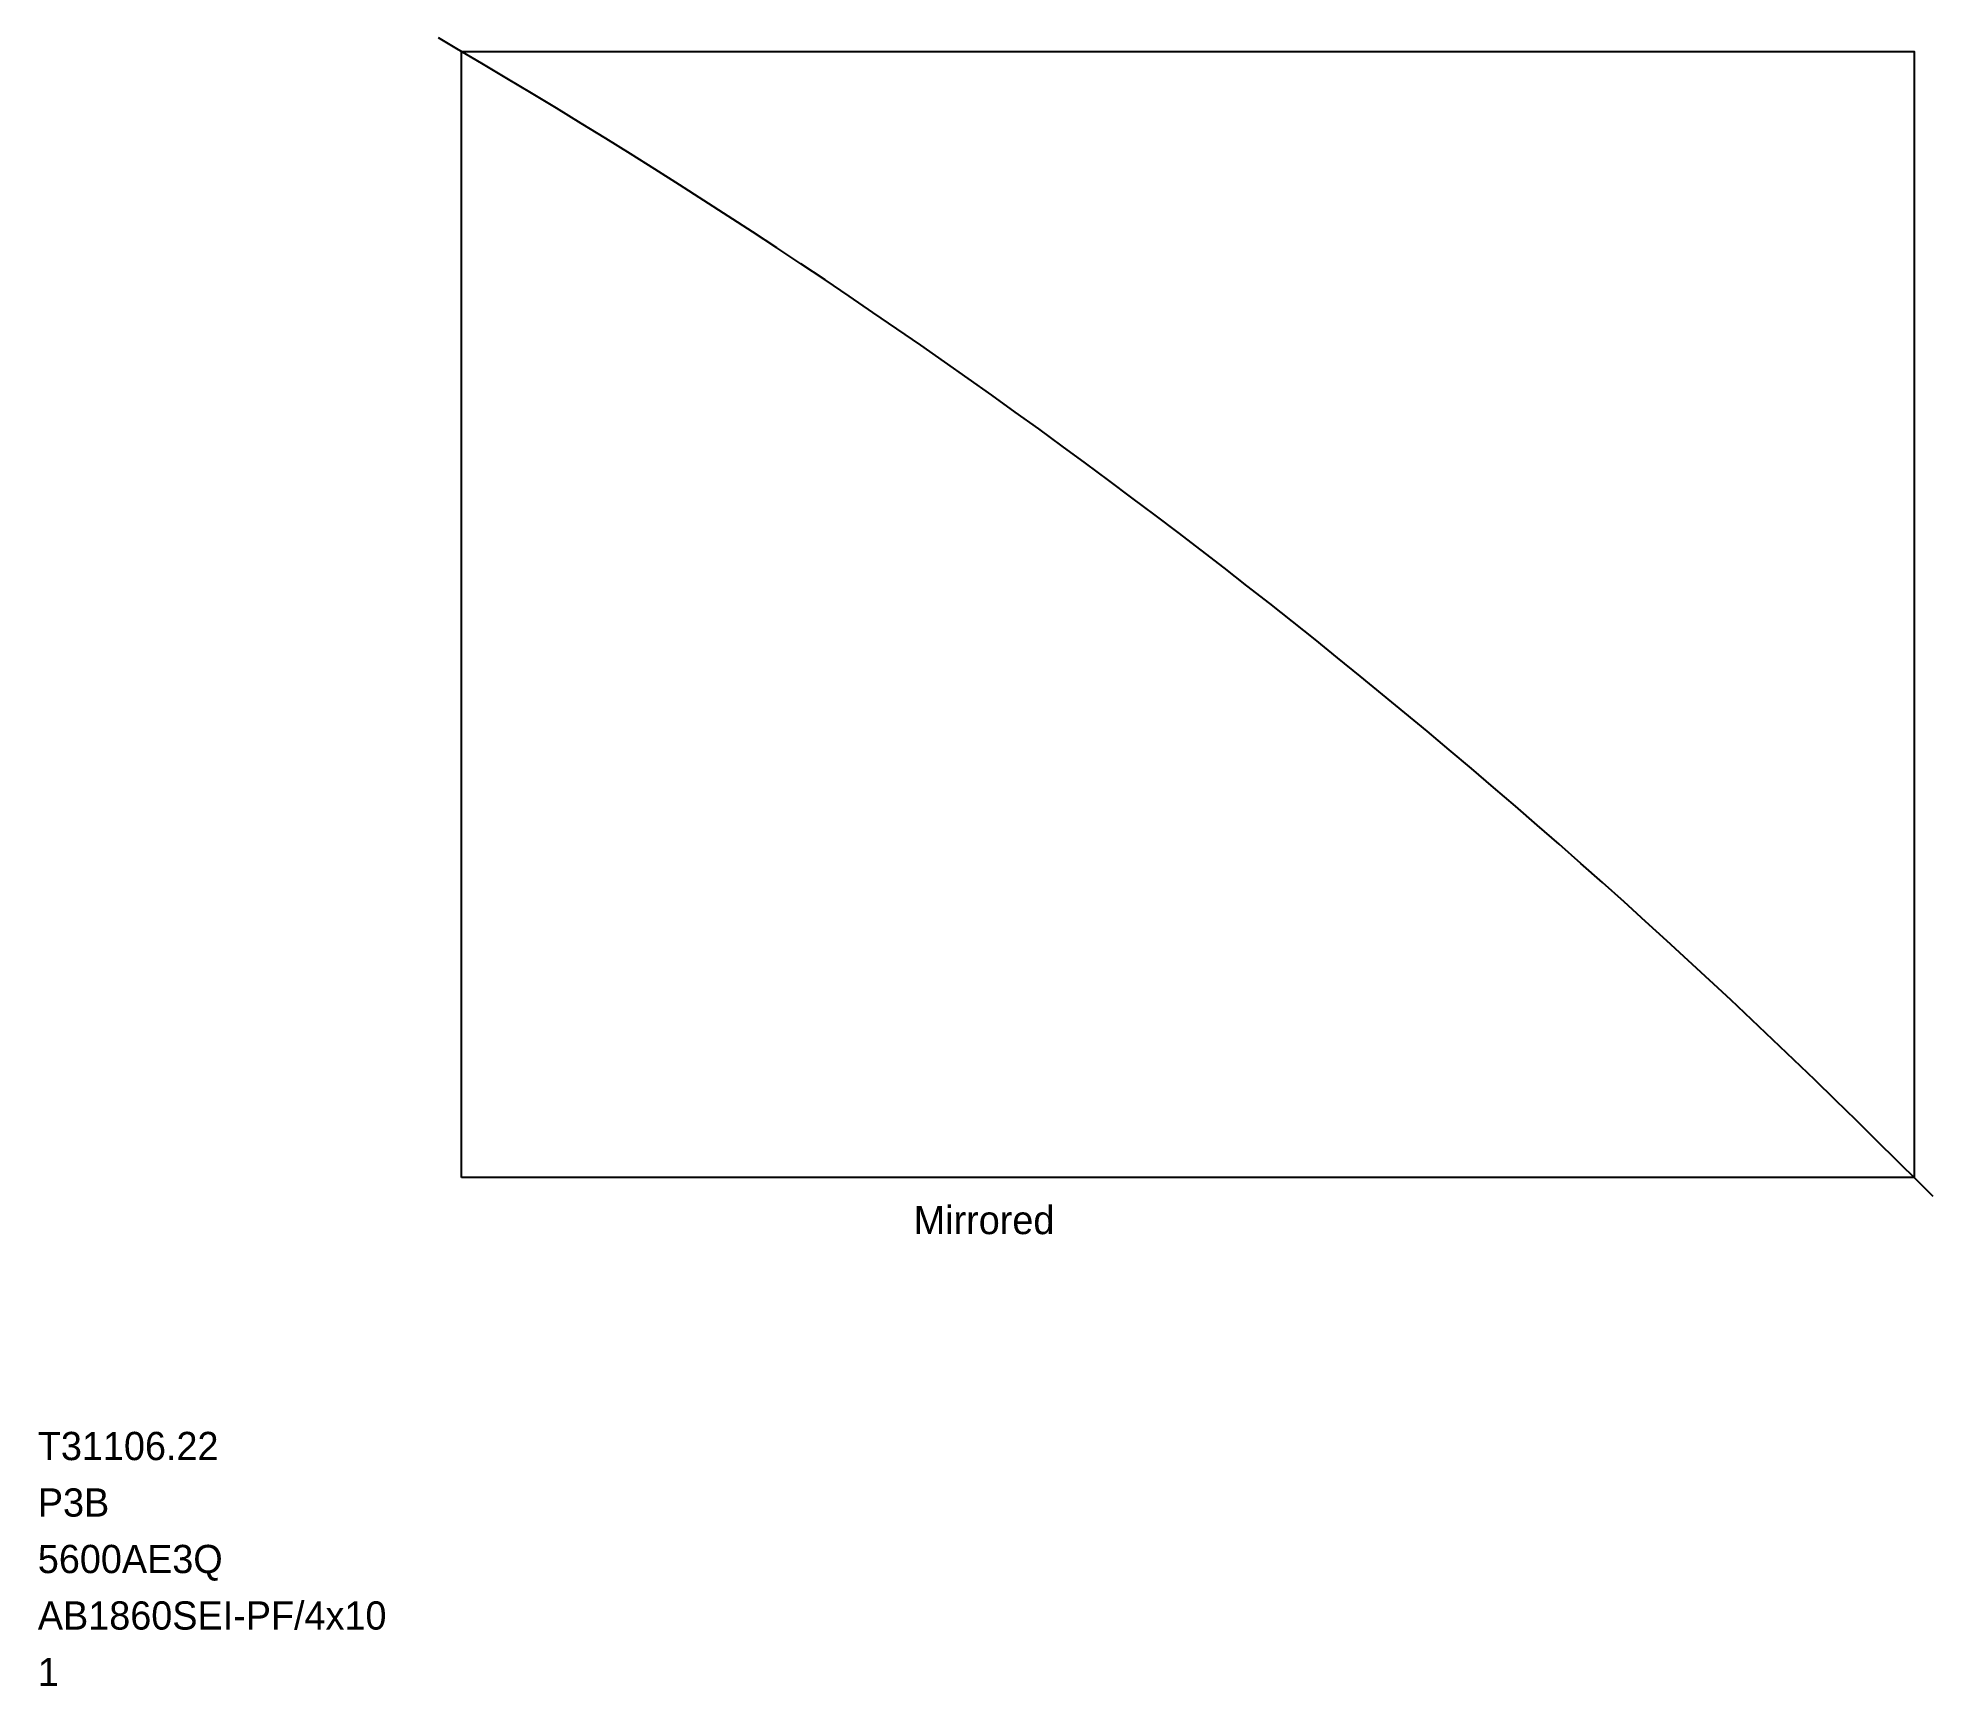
# Model space of a CAD drawing. Header units: metres. Extents: x -7.5 to 26, y -9 to 20.2.
import ezdxf

# ---------------------------------------------------------------- set-up
doc = ezdxf.new("R2010")
doc.units = ezdxf.units.M

msp = doc.modelspace()

# ---------------------------------------------------------------- linework, layer by layer
at = {"layer": 'BORDER_Z0P04', "color": 7}
msp.add_lwpolyline([(0, 0), (0, 19.931), (25.7012, 19.931), (25.7012, 0)], close=True, dxfattribs=at)
at = {"layer": 'ROUTE_Z0P25LT130RAMP', "color": 3}
msp.add_lwpolyline([(26.038707, -0.334179), (25.771637, -0.070932, 0.064767168), (-0.086247, 19.98161), (-0.407687, 20.174746)], format="xyb", dxfattribs=at)

# ---------------------------------------------------------------- texts
at = {"layer": 'DESCRIPTION', "color": 1}
msp.add_text('P3B', height=0.5, dxfattribs=at).set_placement((-7.5, -6))
at = {"layer": 'FILENAME', "color": 1}
msp.add_text('5600AE3Q', height=0.5, dxfattribs=at).set_placement((-7.5, -7))
at = {"layer": 'ITEMNUMBER', "color": 1}
msp.add_text('T31106.22', height=0.5, dxfattribs=at).set_placement((-7.5, -5))
at = {"layer": 'MATERIALNAME', "color": 1}
msp.add_text('AB1860SEI-PF/4x10', height=0.5, dxfattribs=at).set_placement((-7.5, -8))
at = {"layer": 'Qty', "color": 1}
msp.add_text('1', height=0.5, dxfattribs=at).set_placement((-7.5, -9))
at = {"layer": 'RUNFIELD', "color": 1}
msp.add_text('Mirrored', height=0.5, dxfattribs=at).set_placement((8, -1))

doc.saveas('drawing.dxf')
